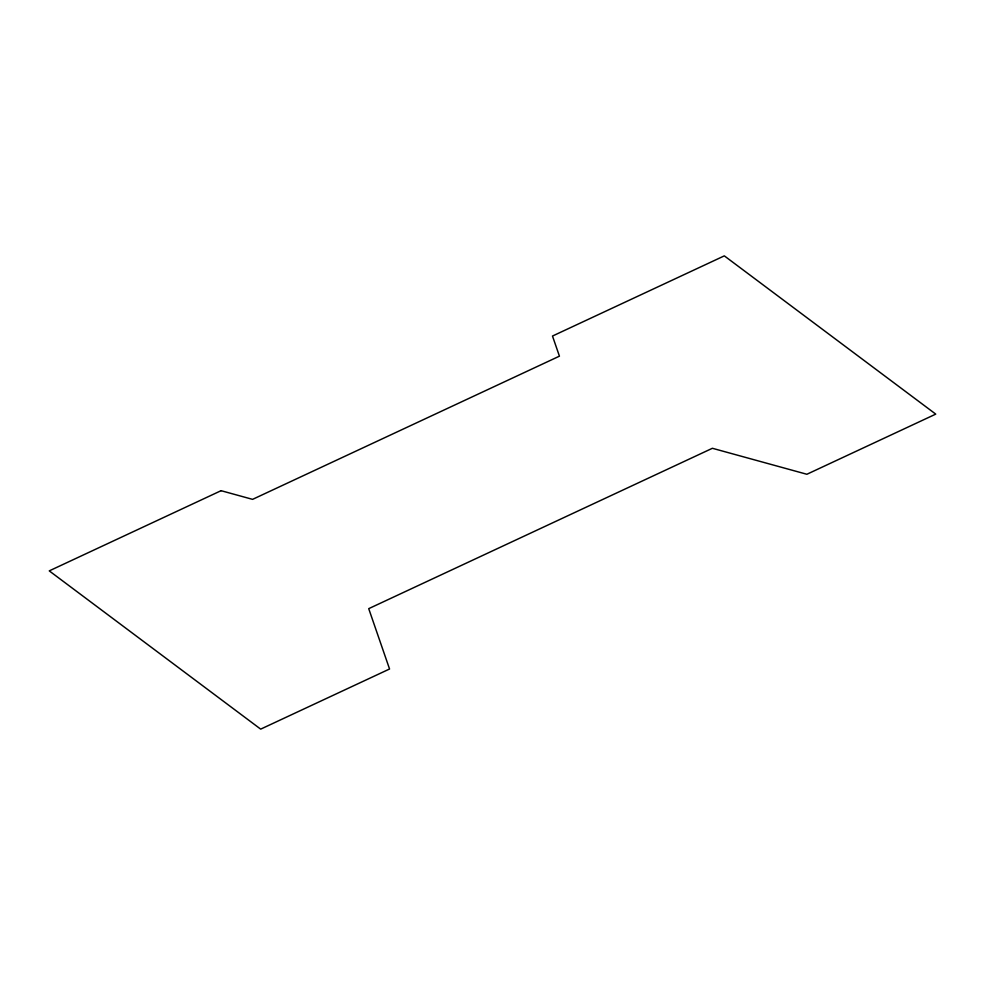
<?xml version="1.0" encoding="UTF-8"?>
<svg xmlns="http://www.w3.org/2000/svg" width="985" height="985" viewBox="0 0 985 985"><rect width="100%" height="100%" fill="white"/><g stroke="black" fill="none" stroke-linecap="round" stroke-linejoin="round"><path stroke-width="1.48" d="M221.083 490.69L49.25 570.881L260.68 729.134L389.555 669L368.722 608.656L712.389 448.286L806.875 474.265L935.75 414.119L724.32 255.866L552.486 336.045L559.431 356.164L252.579 499.358L221.083 490.69"/></g></svg>
